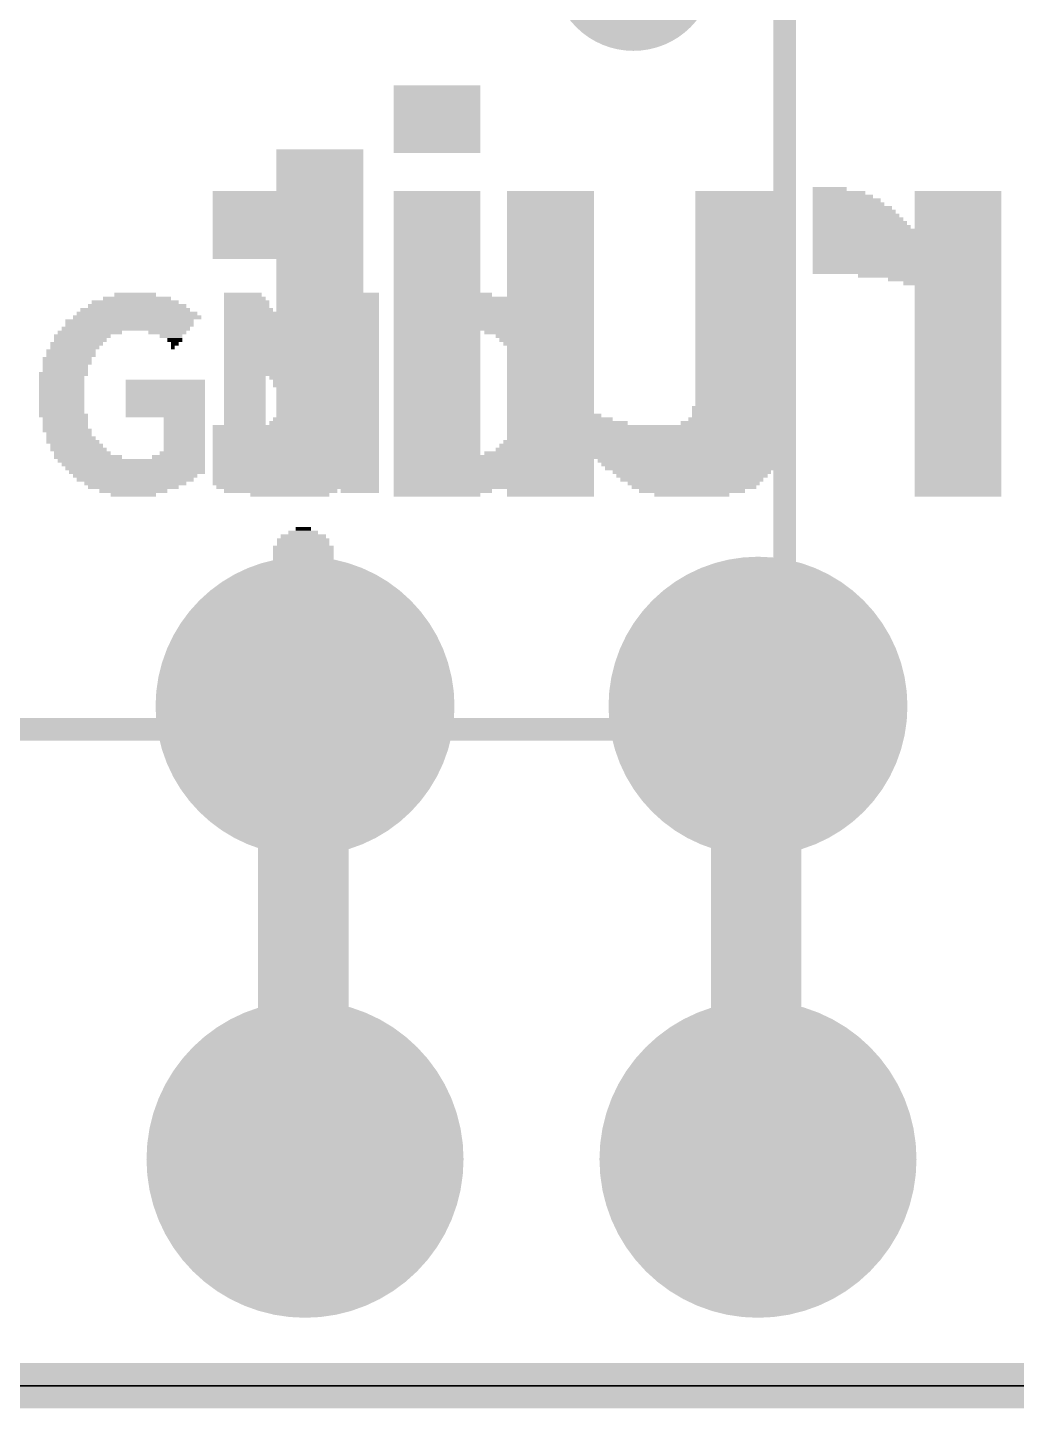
# Model space of a CAD drawing. Extents: x -0.1 to 50.9, y -0.1 to 23.
# Drawn here: x 12.41 to 17.96, y -0.13 to 7.61 of the extents above; entities that cross this region are included whole.
import ezdxf

# ---------------------------------------------------------------- set-up
doc = ezdxf.new("R2010")
doc.units = 0
for name, color, linetype in [('1', 12, 'CONTINUOUS'), ('16', 5, 'CONTINUOUS'), ('17', 110, 'CONTINUOUS'), ('18', 110, 'CONTINUOUS'), ('20', 53, 'CONTINUOUS'), ('200', 40, 'CONTINUOUS'), ('201', 6, 'CONTINUOUS'), ('21', 40, 'CONTINUOUS')]:
    doc.layers.add(name, color=color, linetype=linetype)

# ---------------------------------------------------------------- blocks, each defined once
blk = doc.blocks.new('ROUNDP')
at = {"const_width": 0.5}
blk.add_lwpolyline([(0, -0.25, 1), (0, 0.25, 1), (0, -0.25)], format="xyb", dxfattribs=at)
blk = doc.blocks.new('RECT')
blk.add_solid([(-0.5, -0.5), (0.5, -0.5), (-0.5, 0.5), (0.5, 0.5)])
blk = doc.blocks.new('ROUNDV')
at = {"const_width": 0.5}
blk.add_lwpolyline([(0, -0.25, 1), (0, 0.25, 1), (0, -0.25)], format="xyb", dxfattribs=at)

msp = doc.modelspace()

# ---------------------------------------------------------------- linework, layer by layer
at = {"layer": '1', "const_width": 0.254}
msp.add_lwpolyline([(0, 0), (50.8, 0)], dxfattribs=at)
at = {"layer": '16', "const_width": 0.254}
for points in [[(16.51, 3.81), (16.51, 1.27)], [(0, 0), (50.8, 0)]]:
    msp.add_lwpolyline(points, dxfattribs=at)
at = {"layer": '16', "const_width": 0.127}
for points in [[(16.5735, 3.81, 1), (16.4465, 3.81)], [(16.4465, 1.27, 1), (16.5735, 1.27)]]:
    msp.add_lwpolyline(points, format="xyb", dxfattribs=at)
at = {"layer": '20'}
for p, q in [((48.26, 0), (2.54, 0)), ((2.54, 0), (48.26, 0))]:
    msp.add_line(p, q, dxfattribs=at)
at = {"layer": '21', "const_width": 0.127}
for points in [[(16.66, 19.18), (16.66, 3.68)], [(16.66, 3.68), (0.16, 3.68)]]:
    msp.add_lwpolyline(points, dxfattribs=at)
at = {"layer": '21', "const_width": 0.0635}
for points in [[(16.66, 3.6482, 1), (16.66, 3.7118)], [(16.6283, 3.68, 1), (16.6917, 3.68)]]:
    msp.add_lwpolyline(points, format="xyb", dxfattribs=at)

# ---------------------------------------------------------------- block references
at = {"layer": '17', "xscale": 1.6764, "yscale": 1.6764, "rotation": 270}
for p in [(13.97, 3.81), (13.97, 3.81), (16.51, 3.81), (16.51, 3.81)]:
    msp.add_blockref('ROUNDP', p, dxfattribs=at)
at = {"layer": '17', "xscale": 1.778, "yscale": 1.778}
for p in [(13.97, 1.27), (13.97, 1.27), (16.51, 1.27), (16.51, 1.27)]:
    msp.add_blockref('ROUNDP', p, dxfattribs=at)
at = {"layer": '18', "xscale": 0.9064, "yscale": 0.9064}
msp.add_blockref('ROUNDV', (15.8115, 7.9375), dxfattribs=at)
msp.add_blockref('ROUNDV', (15.8115, 7.9375), dxfattribs=at)
at = {"layer": '200'}
for p, xscale, yscale in [((13.0175, 6.1172), 0.2337, 0.0211), ((13.6208, 6.1172), 0.2108, 0.0211), ((14.2672, 6.1172), 0.2337, 0.0211), ((14.7752, 6.1172), 0.4877, 0.0211), ((13.0175, 6.0325), 0.6147, 0.0213), ((13.0289, 6.0537), 0.5512, 0.0211), ((13.0175, 6.0748), 0.4877, 0.0211), ((13.0277, 6.096), 0.381, 0.0213), ((13.6322, 6.096), 0.2337, 0.0213), ((13.6423, 6.0748), 0.254, 0.0211), ((13.6423, 6.0537), 0.254, 0.0211), ((13.6525, 6.0325), 0.2743, 0.0213), ((14.2672, 6.096), 0.2337, 0.0213), ((14.2672, 6.0748), 0.2337, 0.0211), ((14.2672, 6.0537), 0.2337, 0.0211), ((14.2672, 6.0325), 0.2337, 0.0213), ((14.8171, 6.096), 0.5715, 0.0213), ((14.8387, 6.0748), 0.6147, 0.0211), ((14.859, 6.0537), 0.6553, 0.0211), ((14.8806, 6.0325), 0.6985, 0.0213), ((12.9858, 5.969), 0.7188, 0.0213), ((13.0289, 5.9902), 0.7188, 0.0211), ((13.0277, 6.0113), 0.6756, 0.0211), ((13.6639, 6.0113), 0.2972, 0.0211), ((13.6639, 5.9902), 0.2972, 0.0211), ((13.6741, 5.969), 0.3175, 0.0213), ((14.2672, 6.0113), 0.2337, 0.0211), ((14.2672, 5.9902), 0.2337, 0.0211), ((14.2672, 5.969), 0.2337, 0.0213), ((14.9022, 5.9902), 0.7417, 0.0211), ((14.9123, 5.969), 0.762, 0.0213), ((14.8908, 6.0113), 0.7188, 0.0211), ((12.7216, 5.8843), 0.3175, 0.0211), ((12.7635, 5.9055), 0.3607, 0.0213), ((12.9654, 5.9267), 0.7188, 0.0211), ((12.9858, 5.9478), 0.7188, 0.0211), ((13.1978, 5.9055), 0.2134, 0.0213), ((13.2182, 5.8843), 0.127, 0.0211), ((13.6741, 5.9478), 0.3175, 0.0211), ((13.6957, 5.9055), 0.3607, 0.0213), ((13.6957, 5.8843), 0.3607, 0.0211), ((13.6843, 5.9267), 0.3378, 0.0211), ((14.2672, 5.9478), 0.2337, 0.0211), ((14.2672, 5.9267), 0.2337, 0.0211), ((14.2672, 5.9055), 0.2337, 0.0213), ((14.2672, 5.8843), 0.2337, 0.0211), ((14.9225, 5.9478), 0.7823, 0.0211), ((14.9339, 5.9267), 0.8052, 0.0211), ((14.6482, 5.9055), 0.2337, 0.0213), ((14.6482, 5.8843), 0.2337, 0.0211), ((15.1663, 5.9055), 0.381, 0.0213), ((15.1981, 5.8843), 0.3175, 0.0211), ((12.6581, 5.7997), 0.2769, 0.0211), ((12.6898, 5.842), 0.2946, 0.0213), ((12.6797, 5.8208), 0.2743, 0.0211), ((12.7102, 5.8632), 0.2946, 0.0211), ((13.2398, 5.8632), 0.0838, 0.0211), ((13.2398, 5.842), 0.0432, 0.0213), ((13.2283, 5.8208), 0.0203, 0.0211), ((13.7058, 5.8632), 0.381, 0.0211), ((13.716, 5.842), 0.4013, 0.0213), ((13.716, 5.8208), 0.4013, 0.0211), ((13.7274, 5.7997), 0.4242, 0.0211), ((14.2672, 5.8632), 0.2337, 0.0211), ((14.2672, 5.842), 0.2337, 0.0213), ((14.2672, 5.8208), 0.2337, 0.0211), ((14.2672, 5.7997), 0.2337, 0.0211), ((14.6482, 5.8632), 0.2337, 0.0211), ((14.6482, 5.842), 0.2337, 0.0213), ((14.6482, 5.8208), 0.2337, 0.0211), ((14.6482, 5.7997), 0.2337, 0.0211), ((15.2184, 5.8632), 0.3175, 0.0211), ((15.2298, 5.842), 0.2946, 0.0213), ((15.2514, 5.8208), 0.2972, 0.0211), ((15.2616, 5.7997), 0.2769, 0.0211), ((12.6365, 5.7573), 0.2743, 0.0211), ((12.6365, 5.7362), 0.2743, 0.0211), ((12.6581, 5.7785), 0.2769, 0.0213), ((13.7376, 5.7785), 0.4445, 0.0213), ((13.7376, 5.7573), 0.4445, 0.0211), ((13.7477, 5.7362), 0.4648, 0.0211), ((14.2672, 5.7785), 0.2337, 0.0213), ((14.2672, 5.7573), 0.2337, 0.0211), ((14.2672, 5.7362), 0.2337, 0.0211), ((14.6482, 5.7785), 0.2337, 0.0213), ((14.6482, 5.7573), 0.2337, 0.0211), ((14.6482, 5.7362), 0.2337, 0.0211), ((15.2832, 5.7785), 0.2743, 0.0213), ((15.2832, 5.7573), 0.2743, 0.0211), ((15.2933, 5.7362), 0.254, 0.0211), ((12.6162, 5.6727), 0.2743, 0.0211), ((12.606, 5.6515), 0.254, 0.0213), ((12.6263, 5.715), 0.254, 0.0213), ((12.6263, 5.6938), 0.254, 0.0211), ((13.7592, 5.715), 0.4877, 0.0213), ((13.7592, 5.6938), 0.4877, 0.0211), ((13.7693, 5.6727), 0.508, 0.0211), ((13.6322, 5.6515), 0.2337, 0.0213), ((13.9065, 5.6515), 0.2743, 0.0213), ((14.2672, 5.715), 0.2337, 0.0213), ((14.2672, 5.6938), 0.2337, 0.0211), ((14.2672, 5.6727), 0.2337, 0.0211), ((14.2672, 5.6515), 0.2337, 0.0213), ((14.6482, 5.715), 0.2337, 0.0213), ((14.6482, 5.6938), 0.2337, 0.0211), ((14.6482, 5.6727), 0.2337, 0.0211), ((14.6482, 5.6515), 0.2337, 0.0213), ((15.2933, 5.715), 0.254, 0.0213), ((15.3035, 5.6938), 0.2743, 0.0211), ((15.3137, 5.6727), 0.254, 0.0211), ((15.3137, 5.6515), 0.254, 0.0213), ((12.606, 5.6303), 0.254, 0.0211), ((12.606, 5.6092), 0.254, 0.0211), ((12.606, 5.588), 0.254, 0.0213), ((12.606, 5.5668), 0.254, 0.0211), ((13.1864, 5.6303), 0.4445, 0.0211), ((13.1864, 5.6092), 0.4445, 0.0211), ((13.1864, 5.588), 0.4445, 0.0213), ((13.1864, 5.5668), 0.4445, 0.0211), ((13.6322, 5.6303), 0.2337, 0.0211), ((13.6322, 5.6092), 0.2337, 0.0211), ((13.6322, 5.588), 0.2337, 0.0213), ((13.6322, 5.5668), 0.2337, 0.0211), ((13.9281, 5.6092), 0.2769, 0.0211), ((13.9167, 5.6303), 0.254, 0.0211), ((13.9497, 5.588), 0.2743, 0.0213), ((13.9598, 5.5668), 0.254, 0.0211), ((14.2672, 5.6303), 0.2337, 0.0211), ((14.2672, 5.6092), 0.2337, 0.0211), ((14.2672, 5.588), 0.2337, 0.0213), ((14.2672, 5.5668), 0.2337, 0.0211), ((14.6482, 5.6303), 0.2337, 0.0211), ((14.6482, 5.6092), 0.2337, 0.0211), ((14.6482, 5.588), 0.2337, 0.0213), ((14.6482, 5.5668), 0.2337, 0.0211), ((15.3137, 5.6303), 0.254, 0.0211), ((15.3137, 5.6092), 0.254, 0.0211), ((15.3137, 5.588), 0.254, 0.0213), ((15.3137, 5.5668), 0.254, 0.0211), ((12.606, 5.5457), 0.254, 0.0211), ((12.606, 5.5245), 0.254, 0.0213), ((12.606, 5.5033), 0.254, 0.0211), ((13.1864, 5.5457), 0.4445, 0.0211), ((13.1864, 5.5245), 0.4445, 0.0213), ((13.1864, 5.5033), 0.4445, 0.0211), ((13.6322, 5.5457), 0.2337, 0.0211), ((13.6322, 5.5245), 0.2337, 0.0213), ((13.6322, 5.5033), 0.2337, 0.0211), ((13.97, 5.5457), 0.2743, 0.0211), ((13.9802, 5.5245), 0.254, 0.0213), ((14.003, 5.5033), 0.254, 0.0211), ((14.2672, 5.5457), 0.2337, 0.0211), ((14.2672, 5.5245), 0.2337, 0.0213), ((14.2672, 5.5033), 0.2337, 0.0211), ((14.6482, 5.5457), 0.2337, 0.0211), ((14.6482, 5.5245), 0.2337, 0.0213), ((14.6482, 5.5033), 0.2337, 0.0211), ((15.3137, 5.5457), 0.254, 0.0211), ((15.3137, 5.5245), 0.254, 0.0213), ((15.3137, 5.5033), 0.254, 0.0211), ((12.606, 5.4822), 0.254, 0.0211), ((12.606, 5.461), 0.254, 0.0213), ((12.6162, 5.4398), 0.2743, 0.0211), ((12.6263, 5.4187), 0.254, 0.0211), ((13.1864, 5.4822), 0.4445, 0.0211), ((13.1864, 5.461), 0.4445, 0.0213), ((13.1864, 5.4398), 0.4445, 0.0211), ((13.2931, 5.4187), 0.2311, 0.0211), ((13.6322, 5.4822), 0.2337, 0.0211), ((13.6322, 5.461), 0.2337, 0.0213), ((13.6322, 5.4398), 0.2337, 0.0211), ((13.6322, 5.4187), 0.2337, 0.0211), ((14.13, 5.4822), 0.508, 0.0211), ((14.1402, 5.461), 0.4877, 0.0213), ((14.1402, 5.4398), 0.4877, 0.0211), ((14.1503, 5.4187), 0.4674, 0.0211), ((14.6482, 5.4822), 0.2337, 0.0211), ((14.6482, 5.461), 0.2337, 0.0213), ((14.6482, 5.4398), 0.2337, 0.0211), ((14.6482, 5.4187), 0.2337, 0.0211), ((15.3035, 5.4398), 0.2743, 0.0211), ((15.2933, 5.4187), 0.254, 0.0211), ((15.3137, 5.4822), 0.254, 0.0211), ((15.3137, 5.461), 0.254, 0.0213), ((12.6263, 5.3975), 0.254, 0.0213), ((12.6263, 5.3763), 0.254, 0.0211), ((12.6365, 5.3552), 0.2743, 0.0211), ((12.6467, 5.334), 0.254, 0.0213), ((13.2931, 5.3975), 0.2311, 0.0213), ((13.2931, 5.3763), 0.2311, 0.0211), ((13.2931, 5.3552), 0.2311, 0.0211), ((13.2931, 5.334), 0.2311, 0.0213), ((13.6322, 5.3975), 0.2337, 0.0213), ((13.6322, 5.3763), 0.2337, 0.0211), ((13.6322, 5.3552), 0.2337, 0.0211), ((13.6322, 5.334), 0.2337, 0.0213), ((14.1618, 5.3975), 0.4445, 0.0213), ((14.1618, 5.3763), 0.4445, 0.0211), ((14.1719, 5.3552), 0.4242, 0.0211), ((14.1821, 5.334), 0.4039, 0.0213), ((14.6482, 5.3975), 0.2337, 0.0213), ((14.6482, 5.3763), 0.2337, 0.0211), ((14.6482, 5.3552), 0.2337, 0.0211), ((14.6482, 5.334), 0.2337, 0.0213), ((15.2616, 5.334), 0.2769, 0.0213), ((15.2832, 5.3763), 0.2743, 0.0211), ((15.2832, 5.3552), 0.2743, 0.0211), ((15.2933, 5.3975), 0.254, 0.0213), ((12.6581, 5.3128), 0.2769, 0.0211), ((12.6683, 5.2917), 0.2972, 0.0211), ((12.6898, 5.2705), 0.2946, 0.0213), ((13.2931, 5.3128), 0.2311, 0.0211), ((13.2931, 5.2917), 0.2311, 0.0211), ((13.2931, 5.2705), 0.2311, 0.0213), ((13.6322, 5.3128), 0.2337, 0.0211), ((13.6322, 5.2917), 0.2337, 0.0211), ((13.6322, 5.2705), 0.2337, 0.0213), ((14.1821, 5.3128), 0.4039, 0.0211), ((14.1935, 5.2917), 0.381, 0.0211), ((14.2037, 5.2705), 0.3607, 0.0213), ((14.6482, 5.3128), 0.2337, 0.0211), ((14.6482, 5.2917), 0.2337, 0.0211), ((14.6482, 5.2705), 0.2337, 0.0213), ((15.2184, 5.2705), 0.3175, 0.0213), ((15.2298, 5.2917), 0.2946, 0.0211), ((15.2514, 5.3128), 0.2972, 0.0211), ((12.7, 5.2493), 0.315, 0.0211), ((12.7533, 5.207), 0.381, 0.0213), ((12.7216, 5.2282), 0.3175, 0.0211), ((12.9959, 5.1858), 0.8255, 0.0211), ((13.2601, 5.207), 0.2972, 0.0213), ((13.2817, 5.2282), 0.254, 0.0211), ((13.2931, 5.2493), 0.2311, 0.0211), ((13.6322, 5.2493), 0.2337, 0.0211), ((13.6322, 5.2282), 0.2337, 0.0211), ((13.6322, 5.207), 0.2337, 0.0213), ((13.6322, 5.1858), 0.2337, 0.0211), ((14.2037, 5.2493), 0.3607, 0.0211), ((14.2138, 5.2282), 0.3404, 0.0211), ((14.2253, 5.207), 0.3175, 0.0213), ((14.2253, 5.1858), 0.3175, 0.0211), ((14.6482, 5.2493), 0.2337, 0.0211), ((14.6482, 5.2282), 0.2337, 0.0211), ((14.9339, 5.207), 0.8052, 0.0213), ((14.9225, 5.1858), 0.7823, 0.0211), ((15.1663, 5.2282), 0.381, 0.0211), ((15.1981, 5.2493), 0.3175, 0.0211), ((13.0073, 5.1647), 0.8026, 0.0211), ((13.0175, 5.1435), 0.7823, 0.0213), ((13.0277, 5.1223), 0.762, 0.0211), ((13.0175, 5.1012), 0.696, 0.0211), ((13.6322, 5.1647), 0.2337, 0.0211), ((13.6322, 5.1435), 0.2337, 0.0213), ((13.6322, 5.1223), 0.2337, 0.0211), ((13.6322, 5.1012), 0.2337, 0.0211), ((14.2354, 5.1647), 0.2972, 0.0211), ((14.2456, 5.1435), 0.2769, 0.0213), ((14.2456, 5.1223), 0.2769, 0.0211), ((14.257, 5.1012), 0.254, 0.0211), ((14.9123, 5.1647), 0.762, 0.0211), ((14.9022, 5.1435), 0.7417, 0.0213), ((14.8806, 5.1012), 0.6985, 0.0211), ((14.8908, 5.1223), 0.7188, 0.0211), ((13.0175, 5.08), 0.6553, 0.0213), ((13.0188, 5.0588), 0.5715, 0.0211), ((13.0073, 5.0377), 0.508, 0.0211), ((13.6322, 5.08), 0.2337, 0.0213), ((13.6322, 5.0588), 0.2337, 0.0211), ((13.6322, 5.0377), 0.2337, 0.0211), ((14.257, 5.08), 0.254, 0.0213), ((14.2672, 5.0588), 0.2337, 0.0211), ((14.2773, 5.0377), 0.2134, 0.0211), ((14.859, 5.08), 0.6553, 0.0213), ((14.8387, 5.0588), 0.6147, 0.0211), ((14.8171, 5.0377), 0.5715, 0.0211), ((13.0073, 5.0165), 0.381, 0.0213), ((13.0073, 4.9953), 0.254, 0.0211), ((13.6322, 5.0165), 0.2337, 0.0213), ((14.2773, 5.0165), 0.2134, 0.0213), ((14.7752, 5.0165), 0.4877, 0.0213), ((13.9598, 4.8048), 0.0864, 0.0211), ((13.9598, 4.7413), 0.2946, 0.0211), ((13.9598, 4.7202), 0.2946, 0.0211), ((13.9598, 4.7625), 0.254, 0.0213), ((13.9598, 4.7837), 0.1676, 0.0211), ((13.9598, 4.699), 0.3404, 0.0213), ((13.9598, 4.6778), 0.3404, 0.0211), ((13.9598, 4.6567), 0.3404, 0.0211), ((13.9598, 4.6355), 0.3404, 0.0213), ((13.9598, 4.6143), 0.3404, 0.0211), ((13.9598, 4.5932), 0.3404, 0.0211), ((13.9598, 4.572), 0.3404, 0.0213), ((13.9598, 4.5508), 0.3404, 0.0211), ((13.9598, 4.5297), 0.3404, 0.0211), ((13.9598, 4.5085), 0.3404, 0.0213), ((13.9598, 4.4873), 0.3404, 0.0211), ((13.9598, 4.4662), 0.3404, 0.0211), ((13.9598, 4.445), 0.3404, 0.0213), ((13.9598, 4.4238), 0.3404, 0.0211), ((13.9598, 4.4027), 0.3404, 0.0211), ((13.9598, 4.3815), 0.3404, 0.0213), ((13.9598, 4.3603), 0.3404, 0.0211), ((13.9598, 4.3392), 0.3404, 0.0211), ((13.9598, 4.318), 0.3404, 0.0213), ((13.9598, 4.2968), 0.3404, 0.0211), ((13.9598, 4.2757), 0.3404, 0.0211), ((13.9598, 4.2545), 0.3404, 0.0213), ((13.9598, 4.2333), 0.3404, 0.0211), ((13.9598, 4.2122), 0.3404, 0.0211), ((13.9598, 4.191), 0.3404, 0.0213), ((13.9598, 4.1698), 0.3404, 0.0211), ((13.9598, 4.1487), 0.3404, 0.0211), ((13.9598, 4.1275), 0.3404, 0.0213), ((13.9598, 4.1063), 0.3404, 0.0211), ((13.9598, 4.0852), 0.3404, 0.0211), ((13.9598, 4.064), 0.3404, 0.0213), ((13.9598, 4.0428), 0.3404, 0.0211), ((13.9598, 4.0217), 0.3404, 0.0211), ((16.4998, 4.0217), 0.254, 0.0211), ((16.4986, 4.0428), 0.1702, 0.0211), ((13.9598, 3.9582), 0.4216, 0.0211), ((13.9598, 3.9793), 0.381, 0.0211), ((13.9598, 4.0005), 0.3404, 0.0213), ((16.4986, 3.9582), 0.4242, 0.0211), ((16.4998, 3.9793), 0.381, 0.0211), ((16.4998, 4.0005), 0.3404, 0.0213), ((13.9598, 3.8735), 0.508, 0.0213), ((13.9598, 3.9158), 0.4674, 0.0211), ((13.9598, 3.8947), 0.4674, 0.0211), ((13.9598, 3.937), 0.4216, 0.0213), ((16.4998, 3.8735), 0.508, 0.0213), ((16.4998, 3.9158), 0.4674, 0.0211), ((16.4998, 3.8947), 0.4674, 0.0211), ((16.4986, 3.937), 0.4242, 0.0213), ((13.9598, 3.8523), 0.508, 0.0211), ((13.9598, 3.8312), 0.508, 0.0211), ((13.9598, 3.81), 0.508, 0.0213), ((13.9598, 3.7888), 0.508, 0.0211), ((16.4998, 3.8523), 0.508, 0.0211), ((16.4998, 3.8312), 0.508, 0.0211), ((16.4998, 3.81), 0.508, 0.0213), ((16.4998, 3.7888), 0.508, 0.0211), ((13.9598, 3.7677), 0.508, 0.0211), ((13.9598, 3.7465), 0.508, 0.0213), ((13.9598, 3.7253), 0.508, 0.0211), ((16.4998, 3.7677), 0.508, 0.0211), ((16.4998, 3.7465), 0.508, 0.0213), ((16.4998, 3.7253), 0.508, 0.0211), ((13.9598, 3.7042), 0.508, 0.0211), ((13.9598, 3.683), 0.508, 0.0213), ((13.9598, 3.6618), 0.508, 0.0211), ((13.9598, 3.6407), 0.508, 0.0211), ((16.4998, 3.7042), 0.508, 0.0211), ((16.4998, 3.683), 0.508, 0.0213), ((16.4998, 3.6618), 0.508, 0.0211), ((16.4998, 3.6407), 0.508, 0.0211), ((13.9598, 3.6195), 0.508, 0.0213), ((13.9598, 3.5983), 0.508, 0.0211), ((13.9598, 3.5772), 0.508, 0.0211), ((13.9598, 3.556), 0.508, 0.0213), ((16.4998, 3.6195), 0.508, 0.0213), ((16.4998, 3.5983), 0.508, 0.0211), ((16.4998, 3.5772), 0.508, 0.0211), ((16.4998, 3.556), 0.508, 0.0213), ((13.9598, 3.5348), 0.508, 0.0211), ((13.9598, 3.5137), 0.508, 0.0211), ((13.9598, 3.4925), 0.508, 0.0213), ((16.4998, 3.5348), 0.508, 0.0211), ((16.4998, 3.5137), 0.508, 0.0211), ((16.4998, 3.4925), 0.508, 0.0213), ((13.9598, 3.4713), 0.508, 0.0211), ((13.9598, 3.4502), 0.508, 0.0211), ((13.9598, 3.429), 0.508, 0.0213), ((13.9598, 3.4078), 0.508, 0.0211), ((16.4998, 3.4713), 0.508, 0.0211), ((16.4998, 3.4502), 0.508, 0.0211), ((16.4998, 3.429), 0.508, 0.0213), ((16.4998, 3.4078), 0.508, 0.0211), ((13.9598, 3.3867), 0.508, 0.0211), ((13.9598, 3.3655), 0.508, 0.0213), ((13.9598, 3.3443), 0.508, 0.0211), ((13.9598, 3.3232), 0.508, 0.0211), ((16.4998, 3.3867), 0.508, 0.0211), ((16.4998, 3.3655), 0.508, 0.0213), ((16.4998, 3.3443), 0.508, 0.0211), ((16.4998, 3.3232), 0.508, 0.0211), ((13.9598, 3.302), 0.508, 0.0213), ((13.9598, 3.2808), 0.508, 0.0211), ((13.9598, 3.2597), 0.508, 0.0211), ((16.4998, 3.302), 0.508, 0.0213), ((16.4998, 3.2808), 0.508, 0.0211), ((16.4998, 3.2597), 0.508, 0.0211), ((13.9598, 3.2385), 0.508, 0.0213), ((13.9598, 3.2173), 0.508, 0.0211), ((13.9598, 3.1962), 0.508, 0.0211), ((13.9598, 3.175), 0.508, 0.0213), ((16.4998, 3.2385), 0.508, 0.0213), ((16.4998, 3.2173), 0.508, 0.0211), ((16.4998, 3.1962), 0.508, 0.0211), ((16.4998, 3.175), 0.508, 0.0213), ((13.9598, 3.1538), 0.508, 0.0211), ((13.9598, 3.1327), 0.508, 0.0211), ((13.9598, 3.1115), 0.508, 0.0213), ((13.9598, 3.0903), 0.508, 0.0211), ((16.4998, 3.1538), 0.508, 0.0211), ((16.4998, 3.1327), 0.508, 0.0211), ((16.4998, 3.1115), 0.508, 0.0213), ((16.4998, 3.0903), 0.508, 0.0211), ((13.9598, 3.0692), 0.508, 0.0211), ((13.9598, 3.048), 0.508, 0.0213), ((13.9598, 3.0268), 0.508, 0.0211), ((16.4998, 3.0692), 0.508, 0.0211), ((16.4998, 3.048), 0.508, 0.0213), ((16.4998, 3.0268), 0.508, 0.0211), ((13.9598, 3.0057), 0.508, 0.0211), ((13.9598, 2.9845), 0.508, 0.0213), ((13.9598, 2.9633), 0.508, 0.0211), ((13.9598, 2.9422), 0.508, 0.0211), ((16.4998, 3.0057), 0.508, 0.0211), ((16.4998, 2.9845), 0.508, 0.0213), ((16.4998, 2.9633), 0.508, 0.0211), ((16.4998, 2.9422), 0.508, 0.0211), ((13.9598, 2.921), 0.508, 0.0213), ((13.9598, 2.8998), 0.508, 0.0211), ((13.9598, 2.8787), 0.508, 0.0211), ((13.9598, 2.8575), 0.508, 0.0213), ((16.4998, 2.921), 0.508, 0.0213), ((16.4998, 2.8998), 0.508, 0.0211), ((16.4998, 2.8787), 0.508, 0.0211), ((16.4998, 2.8575), 0.508, 0.0213), ((13.9598, 2.8363), 0.508, 0.0211), ((13.9598, 2.8152), 0.508, 0.0211), ((13.9598, 2.794), 0.508, 0.0213), ((16.4998, 2.8363), 0.508, 0.0211), ((16.4998, 2.8152), 0.508, 0.0211), ((16.4998, 2.794), 0.508, 0.0213), ((13.9598, 2.7728), 0.508, 0.0211), ((13.9598, 2.7517), 0.508, 0.0211), ((13.9598, 2.7305), 0.508, 0.0213), ((13.9598, 2.7093), 0.508, 0.0211), ((16.4998, 2.7728), 0.508, 0.0211), ((16.4998, 2.7517), 0.508, 0.0211), ((16.4998, 2.7305), 0.508, 0.0213), ((16.4998, 2.7093), 0.508, 0.0211), ((13.9598, 2.6882), 0.508, 0.0211), ((13.9598, 2.667), 0.508, 0.0213), ((13.9598, 2.6458), 0.508, 0.0211), ((13.9598, 2.6247), 0.508, 0.0211), ((16.4998, 2.6882), 0.508, 0.0211), ((16.4998, 2.667), 0.508, 0.0213), ((16.4998, 2.6458), 0.508, 0.0211), ((16.4998, 2.6247), 0.508, 0.0211), ((13.9598, 2.6035), 0.508, 0.0213), ((13.9598, 2.5823), 0.508, 0.0211), ((13.9598, 2.5612), 0.508, 0.0211), ((16.4998, 2.6035), 0.508, 0.0213), ((16.4998, 2.5823), 0.508, 0.0211), ((16.4998, 2.5612), 0.508, 0.0211), ((13.9598, 2.54), 0.508, 0.0213), ((13.9598, 2.5188), 0.508, 0.0211), ((13.9598, 2.4977), 0.508, 0.0211), ((13.9598, 2.4765), 0.508, 0.0213), ((16.4998, 2.54), 0.508, 0.0213), ((16.4998, 2.5188), 0.508, 0.0211), ((16.4998, 2.4977), 0.508, 0.0211), ((16.4998, 2.4765), 0.508, 0.0213), ((13.9598, 2.4553), 0.508, 0.0211), ((13.9598, 2.4342), 0.508, 0.0211), ((13.9598, 2.413), 0.508, 0.0213), ((13.9598, 2.3918), 0.508, 0.0211), ((16.4998, 2.4553), 0.508, 0.0211), ((16.4998, 2.4342), 0.508, 0.0211), ((16.4998, 2.413), 0.508, 0.0213), ((16.4998, 2.3918), 0.508, 0.0211), ((13.9598, 2.3707), 0.508, 0.0211), ((13.9598, 2.3495), 0.508, 0.0213), ((13.9598, 2.3283), 0.508, 0.0211), ((16.4998, 2.3707), 0.508, 0.0211), ((16.4998, 2.3495), 0.508, 0.0213), ((16.4998, 2.3283), 0.508, 0.0211), ((13.9598, 2.3072), 0.508, 0.0211), ((13.9598, 2.286), 0.508, 0.0213), ((13.9598, 2.2648), 0.508, 0.0211), ((13.9598, 2.2437), 0.508, 0.0211), ((16.4998, 2.3072), 0.508, 0.0211), ((16.4998, 2.286), 0.508, 0.0213), ((16.4998, 2.2648), 0.508, 0.0211), ((16.4998, 2.2437), 0.508, 0.0211), ((13.9598, 2.2225), 0.508, 0.0213), ((13.9598, 2.2013), 0.508, 0.0211), ((13.9598, 2.1802), 0.508, 0.0211), ((13.9598, 2.159), 0.508, 0.0213), ((16.4998, 2.2225), 0.508, 0.0213), ((16.4998, 2.2013), 0.508, 0.0211), ((16.4998, 2.1802), 0.508, 0.0211), ((16.4998, 2.159), 0.508, 0.0213), ((13.9598, 2.1378), 0.508, 0.0211), ((13.9598, 2.1167), 0.508, 0.0211), ((13.9598, 2.0955), 0.508, 0.0213), ((16.4998, 2.1378), 0.508, 0.0211), ((16.4998, 2.1167), 0.508, 0.0211), ((16.4998, 2.0955), 0.508, 0.0213), ((13.9598, 2.0743), 0.508, 0.0211), ((13.9598, 2.0532), 0.508, 0.0211), ((13.9598, 2.032), 0.508, 0.0213), ((13.9598, 2.0108), 0.508, 0.0211), ((16.4998, 2.0743), 0.508, 0.0211), ((16.4998, 2.0532), 0.508, 0.0211), ((16.4998, 2.032), 0.508, 0.0213), ((16.4998, 2.0108), 0.508, 0.0211), ((13.9598, 1.9897), 0.508, 0.0211), ((13.9598, 1.9685), 0.508, 0.0213), ((13.9598, 1.9473), 0.508, 0.0211), ((13.9598, 1.9262), 0.508, 0.0211), ((16.4998, 1.9897), 0.508, 0.0211), ((16.4998, 1.9685), 0.508, 0.0213), ((16.4998, 1.9473), 0.508, 0.0211), ((16.4998, 1.9262), 0.508, 0.0211), ((13.9598, 1.905), 0.508, 0.0213), ((13.9598, 1.8838), 0.508, 0.0211), ((13.9598, 1.8627), 0.508, 0.0211), ((16.4998, 1.905), 0.508, 0.0213), ((16.4998, 1.8838), 0.508, 0.0211), ((16.4998, 1.8627), 0.508, 0.0211), ((13.9598, 1.8415), 0.508, 0.0213), ((13.9598, 1.8203), 0.508, 0.0211), ((13.9598, 1.7992), 0.508, 0.0211), ((13.9598, 1.778), 0.508, 0.0213), ((16.4998, 1.8415), 0.508, 0.0213), ((16.4998, 1.8203), 0.508, 0.0211), ((16.4998, 1.7992), 0.508, 0.0211), ((16.4998, 1.778), 0.508, 0.0213), ((13.9598, 1.7568), 0.508, 0.0211), ((13.9598, 1.7357), 0.508, 0.0211), ((13.9598, 1.7145), 0.508, 0.0213), ((13.9598, 1.6933), 0.508, 0.0211), ((16.4998, 1.7568), 0.508, 0.0211), ((16.4998, 1.7357), 0.508, 0.0211), ((16.4998, 1.7145), 0.508, 0.0213), ((16.4998, 1.6933), 0.508, 0.0211), ((13.9598, 1.6722), 0.508, 0.0211), ((13.9598, 1.651), 0.508, 0.0213), ((13.9598, 1.6298), 0.508, 0.0211), ((16.4998, 1.6722), 0.508, 0.0211), ((16.4998, 1.651), 0.508, 0.0213), ((16.4998, 1.6298), 0.508, 0.0211), ((13.9598, 1.6087), 0.508, 0.0211), ((13.9598, 1.5875), 0.508, 0.0213), ((13.9598, 1.5663), 0.508, 0.0211), ((13.9598, 1.5452), 0.508, 0.0211), ((16.4998, 1.6087), 0.508, 0.0211), ((16.4998, 1.5875), 0.508, 0.0213), ((16.4998, 1.5663), 0.508, 0.0211), ((16.4998, 1.5452), 0.508, 0.0211), ((13.9598, 1.524), 0.508, 0.0213), ((13.9598, 1.5028), 0.508, 0.0211), ((13.9598, 1.4817), 0.508, 0.0211), ((13.9598, 1.4605), 0.508, 0.0213), ((16.4998, 1.524), 0.508, 0.0213), ((16.4998, 1.5028), 0.508, 0.0211), ((16.4998, 1.4817), 0.508, 0.0211), ((16.4998, 1.4605), 0.508, 0.0213), ((13.9598, 1.4393), 0.508, 0.0211), ((13.9598, 1.4182), 0.508, 0.0211), ((13.9598, 1.397), 0.508, 0.0213), ((16.4998, 1.4393), 0.508, 0.0211), ((16.4998, 1.4182), 0.508, 0.0211), ((16.4998, 1.397), 0.508, 0.0213), ((13.9598, 1.3758), 0.508, 0.0211), ((13.9598, 1.3547), 0.508, 0.0211), ((13.9598, 1.3335), 0.508, 0.0213), ((13.9598, 1.3123), 0.508, 0.0211), ((16.4998, 1.3758), 0.508, 0.0211), ((16.4998, 1.3547), 0.508, 0.0211), ((16.4998, 1.3335), 0.508, 0.0213), ((16.4998, 1.3123), 0.508, 0.0211), ((13.9598, 1.2912), 0.508, 0.0211), ((13.9598, 1.27), 0.508, 0.0213), ((13.9598, 1.2488), 0.508, 0.0211), ((16.4998, 1.2912), 0.508, 0.0211), ((16.4998, 1.27), 0.508, 0.0213), ((16.4998, 1.2488), 0.508, 0.0211), ((13.9598, 1.2277), 0.508, 0.0211), ((13.9598, 1.2065), 0.508, 0.0213), ((13.9598, 1.1853), 0.508, 0.0211), ((13.9598, 1.1642), 0.4674, 0.0211), ((16.4998, 1.2277), 0.508, 0.0211), ((16.4998, 1.2065), 0.508, 0.0213), ((16.4998, 1.1853), 0.508, 0.0211), ((16.4998, 1.1642), 0.4674, 0.0211), ((13.9598, 1.143), 0.4674, 0.0213), ((13.9598, 1.1218), 0.4216, 0.0211), ((13.9598, 1.1007), 0.4216, 0.0211), ((13.9598, 1.0795), 0.381, 0.0213), ((16.4998, 1.143), 0.4674, 0.0213), ((16.4986, 1.1218), 0.4242, 0.0211), ((16.4986, 1.1007), 0.4242, 0.0211), ((16.4998, 1.0795), 0.381, 0.0213), ((13.9598, 1.0583), 0.3404, 0.0211), ((13.9598, 1.0372), 0.254, 0.0211), ((13.9598, 1.016), 0.1676, 0.0213), ((16.4998, 1.0583), 0.3404, 0.0211), ((16.4998, 1.0372), 0.254, 0.0211), ((16.4986, 1.016), 0.1702, 0.0213)]:
    msp.add_blockref('RECT', p, dxfattribs=dict(at, xscale=xscale, yscale=yscale))
at = {"layer": '201', "rotation": 180}
for p, xscale, yscale in [((14.7104, 7.2813), 0.4851, 0.0211), ((14.7104, 7.2602), 0.4851, 0.0211), ((14.7104, 7.239), 0.4851, 0.0213), ((14.7104, 7.2178), 0.4851, 0.0211), ((14.7104, 7.1967), 0.4851, 0.0211), ((14.7104, 7.1755), 0.4851, 0.0213), ((14.7104, 7.1543), 0.4851, 0.0211), ((14.7104, 7.1332), 0.4851, 0.0211), ((14.7104, 7.112), 0.4851, 0.0213), ((14.7104, 7.0908), 0.4851, 0.0211), ((14.7104, 7.0697), 0.4851, 0.0211), ((14.7104, 7.0485), 0.4851, 0.0213), ((14.7104, 7.0273), 0.4851, 0.0211), ((14.7104, 7.0062), 0.4851, 0.0211), ((14.7104, 6.985), 0.4851, 0.0213), ((14.7104, 6.9638), 0.4851, 0.0211), ((14.0538, 6.9215), 0.4877, 0.0213), ((14.0538, 6.9003), 0.4877, 0.0211), ((14.7104, 6.9427), 0.4851, 0.0211), ((14.7104, 6.9215), 0.4851, 0.0213), ((14.0538, 6.8792), 0.4877, 0.0211), ((14.0538, 6.858), 0.4877, 0.0213), ((14.0538, 6.8368), 0.4877, 0.0211), ((14.0538, 6.8157), 0.4877, 0.0211), ((14.0538, 6.7945), 0.4877, 0.0213), ((14.0538, 6.7733), 0.4877, 0.0211), ((14.0538, 6.7522), 0.4877, 0.0211), ((14.0538, 6.731), 0.4877, 0.0213), ((13.8748, 6.6887), 0.8458, 0.0211), ((13.8748, 6.6675), 0.8458, 0.0213), ((14.0538, 6.7098), 0.4877, 0.0211), ((14.7104, 6.6887), 0.4851, 0.0211), ((14.7104, 6.6675), 0.4851, 0.0213), ((15.3467, 6.6887), 0.4877, 0.0211), ((15.3467, 6.6675), 0.4877, 0.0213), ((16.4033, 6.6887), 0.4877, 0.0211), ((16.4033, 6.6675), 0.4877, 0.0213), ((16.9126, 6.7098), 0.1905, 0.0211), ((16.9647, 6.6887), 0.2946, 0.0211), ((16.9863, 6.6675), 0.3378, 0.0213), ((17.6314, 6.6887), 0.4851, 0.0211), ((17.6314, 6.6675), 0.4851, 0.0213), ((13.8748, 6.6463), 0.8458, 0.0211), ((13.8748, 6.6252), 0.8458, 0.0211), ((13.8748, 6.604), 0.8458, 0.0213), ((13.8748, 6.5828), 0.8458, 0.0211), ((14.7104, 6.6463), 0.4851, 0.0211), ((14.7104, 6.6252), 0.4851, 0.0211), ((14.7104, 6.604), 0.4851, 0.0213), ((14.7104, 6.5828), 0.4851, 0.0211), ((15.3467, 6.6463), 0.4877, 0.0211), ((15.3467, 6.6252), 0.4877, 0.0211), ((15.3467, 6.604), 0.4877, 0.0213), ((15.3467, 6.5828), 0.4877, 0.0211), ((16.4033, 6.6463), 0.4877, 0.0211), ((16.4033, 6.6252), 0.4877, 0.0211), ((16.4033, 6.604), 0.4877, 0.0213), ((16.4033, 6.5828), 0.4877, 0.0211), ((17.0078, 6.6463), 0.381, 0.0211), ((17.0497, 6.5828), 0.4648, 0.0211), ((17.018, 6.6252), 0.4013, 0.0211), ((17.0396, 6.604), 0.4445, 0.0213), ((17.6314, 6.6463), 0.4851, 0.0211), ((17.6314, 6.6252), 0.4851, 0.0211), ((17.6314, 6.604), 0.4851, 0.0213), ((17.6314, 6.5828), 0.4851, 0.0211), ((13.8748, 6.5617), 0.8458, 0.0211), ((13.8748, 6.5405), 0.8458, 0.0213), ((13.8748, 6.5193), 0.8458, 0.0211), ((13.8748, 6.4982), 0.8458, 0.0211), ((14.7104, 6.5617), 0.4851, 0.0211), ((14.7104, 6.5405), 0.4851, 0.0213), ((14.7104, 6.5193), 0.4851, 0.0211), ((14.7104, 6.4982), 0.4851, 0.0211), ((15.3467, 6.5617), 0.4877, 0.0211), ((15.3467, 6.5405), 0.4877, 0.0213), ((15.3467, 6.5193), 0.4877, 0.0211), ((15.3467, 6.4982), 0.4877, 0.0211), ((16.4033, 6.5617), 0.4877, 0.0211), ((16.4033, 6.5405), 0.4877, 0.0213), ((16.4033, 6.5193), 0.4877, 0.0211), ((16.4033, 6.4982), 0.4877, 0.0211), ((17.0599, 6.5617), 0.4851, 0.0211), ((17.0713, 6.5405), 0.508, 0.0213), ((17.0815, 6.5193), 0.5283, 0.0211), ((17.0917, 6.4982), 0.5486, 0.0211), ((17.6314, 6.5617), 0.4851, 0.0211), ((17.6314, 6.5405), 0.4851, 0.0213), ((17.6314, 6.5193), 0.4851, 0.0211), ((17.6314, 6.4982), 0.4851, 0.0211), ((13.8748, 6.477), 0.8458, 0.0213), ((13.8748, 6.4558), 0.8458, 0.0211), ((13.8748, 6.4347), 0.8458, 0.0211), ((14.7104, 6.477), 0.4851, 0.0213), ((14.7104, 6.4558), 0.4851, 0.0211), ((14.7104, 6.4347), 0.4851, 0.0211), ((15.3467, 6.477), 0.4877, 0.0213), ((15.3467, 6.4558), 0.4877, 0.0211), ((15.3467, 6.4347), 0.4877, 0.0211), ((16.4033, 6.477), 0.4877, 0.0213), ((16.4033, 6.4558), 0.4877, 0.0211), ((16.4033, 6.4347), 0.4877, 0.0211), ((17.3457, 6.477), 1.0566, 0.0213), ((17.3457, 6.4558), 1.0566, 0.0211), ((17.3457, 6.4347), 1.0566, 0.0211), ((13.8748, 6.4135), 0.8458, 0.0213), ((13.8748, 6.3923), 0.8458, 0.0211), ((13.8748, 6.3712), 0.8458, 0.0211), ((13.8748, 6.35), 0.8458, 0.0213), ((14.7104, 6.4135), 0.4851, 0.0213), ((14.7104, 6.3923), 0.4851, 0.0211), ((14.7104, 6.3712), 0.4851, 0.0211), ((14.7104, 6.35), 0.4851, 0.0213), ((15.3467, 6.4135), 0.4877, 0.0213), ((15.3467, 6.3923), 0.4877, 0.0211), ((15.3467, 6.3712), 0.4877, 0.0211), ((15.3467, 6.35), 0.4877, 0.0213), ((16.4033, 6.4135), 0.4877, 0.0213), ((16.4033, 6.3923), 0.4877, 0.0211), ((16.4033, 6.3712), 0.4877, 0.0211), ((16.4033, 6.35), 0.4877, 0.0213), ((17.3457, 6.4135), 1.0566, 0.0213), ((17.3457, 6.3923), 1.0566, 0.0211), ((17.3457, 6.3712), 1.0566, 0.0211), ((17.3457, 6.35), 1.0566, 0.0213), ((13.8748, 6.3288), 0.8458, 0.0211), ((14.0538, 6.3077), 0.4877, 0.0211), ((14.0538, 6.2865), 0.4877, 0.0213), ((14.0538, 6.2653), 0.4877, 0.0211), ((14.7104, 6.3288), 0.4851, 0.0211), ((14.7104, 6.3077), 0.4851, 0.0211), ((14.7104, 6.2865), 0.4851, 0.0213), ((14.7104, 6.2653), 0.4851, 0.0211), ((15.3467, 6.3288), 0.4877, 0.0211), ((15.3467, 6.3077), 0.4877, 0.0211), ((15.3467, 6.2865), 0.4877, 0.0213), ((15.3467, 6.2653), 0.4877, 0.0211), ((16.4033, 6.3288), 0.4877, 0.0211), ((16.4033, 6.3077), 0.4877, 0.0211), ((16.4033, 6.2865), 0.4877, 0.0213), ((16.4033, 6.2653), 0.4877, 0.0211), ((17.3457, 6.3288), 1.0566, 0.0211), ((17.3457, 6.3077), 1.0566, 0.0211), ((17.3457, 6.2865), 1.0566, 0.0213), ((17.3457, 6.2653), 1.0566, 0.0211), ((14.0538, 6.2442), 0.4877, 0.0211), ((14.0538, 6.223), 0.4877, 0.0213), ((14.0538, 6.2018), 0.4877, 0.0211), ((14.7104, 6.2442), 0.4851, 0.0211), ((14.7104, 6.223), 0.4851, 0.0213), ((14.7104, 6.2018), 0.4851, 0.0211), ((15.3467, 6.2442), 0.4877, 0.0211), ((15.3467, 6.223), 0.4877, 0.0213), ((15.3467, 6.2018), 0.4877, 0.0211), ((16.4033, 6.2442), 0.4877, 0.0211), ((16.4033, 6.223), 0.4877, 0.0213), ((16.4033, 6.2018), 0.4877, 0.0211), ((17.3457, 6.2442), 1.0566, 0.0211), ((17.4727, 6.223), 0.8026, 0.0213), ((17.5565, 6.2018), 0.635, 0.0211), ((14.0538, 6.1807), 0.4877, 0.0211), ((14.0538, 6.1595), 0.4877, 0.0213), ((14.0538, 6.1383), 0.4877, 0.0211), ((14.0538, 6.1172), 0.4877, 0.0211), ((14.7104, 6.1807), 0.4851, 0.0211), ((14.7104, 6.1595), 0.4851, 0.0213), ((14.7104, 6.1383), 0.4851, 0.0211), ((14.7104, 6.1172), 0.4851, 0.0211), ((15.3467, 6.1807), 0.4877, 0.0211), ((15.3467, 6.1595), 0.4877, 0.0213), ((15.3467, 6.1383), 0.4877, 0.0211), ((15.3467, 6.1172), 0.4877, 0.0211), ((16.4033, 6.1807), 0.4877, 0.0211), ((16.4033, 6.1595), 0.4877, 0.0213), ((16.4033, 6.1383), 0.4877, 0.0211), ((16.4033, 6.1172), 0.4877, 0.0211), ((17.5997, 6.1807), 0.5486, 0.0211), ((17.6314, 6.1595), 0.4851, 0.0213), ((17.6314, 6.1383), 0.4851, 0.0211), ((17.6314, 6.1172), 0.4851, 0.0211), ((14.0538, 6.096), 0.4877, 0.0213), ((14.0538, 6.0748), 0.4877, 0.0211), ((14.0538, 6.0537), 0.4877, 0.0211), ((14.0538, 6.0325), 0.4877, 0.0213), ((14.7104, 6.096), 0.4851, 0.0213), ((14.7104, 6.0748), 0.4851, 0.0211), ((14.7104, 6.0537), 0.4851, 0.0211), ((14.7104, 6.0325), 0.4851, 0.0213), ((15.3467, 6.096), 0.4877, 0.0213), ((15.3467, 6.0748), 0.4877, 0.0211), ((15.3467, 6.0537), 0.4877, 0.0211), ((15.3467, 6.0325), 0.4877, 0.0213), ((16.4033, 6.096), 0.4877, 0.0213), ((16.4033, 6.0748), 0.4877, 0.0211), ((16.4033, 6.0537), 0.4877, 0.0211), ((16.4033, 6.0325), 0.4877, 0.0213), ((17.6314, 6.096), 0.4851, 0.0213), ((17.6314, 6.0748), 0.4851, 0.0211), ((17.6314, 6.0537), 0.4851, 0.0211), ((17.6314, 6.0325), 0.4851, 0.0213), ((14.0538, 6.0113), 0.4877, 0.0211), ((14.0538, 5.9902), 0.4877, 0.0211), ((14.0538, 5.969), 0.4877, 0.0213), ((14.7104, 6.0113), 0.4851, 0.0211), ((14.7104, 5.9902), 0.4851, 0.0211), ((14.7104, 5.969), 0.4851, 0.0213), ((15.3467, 6.0113), 0.4877, 0.0211), ((15.3467, 5.9902), 0.4877, 0.0211), ((15.3467, 5.969), 0.4877, 0.0213), ((16.4033, 6.0113), 0.4877, 0.0211), ((16.4033, 5.9902), 0.4877, 0.0211), ((16.4033, 5.969), 0.4877, 0.0213), ((17.6314, 6.0113), 0.4851, 0.0211), ((17.6314, 5.9902), 0.4851, 0.0211), ((17.6314, 5.969), 0.4851, 0.0213), ((14.0538, 5.9478), 0.4877, 0.0211), ((14.0538, 5.9267), 0.4877, 0.0211), ((14.0538, 5.9055), 0.4877, 0.0213), ((14.0538, 5.8843), 0.4877, 0.0211), ((14.7104, 5.9478), 0.4851, 0.0211), ((14.7104, 5.9267), 0.4851, 0.0211), ((14.7104, 5.9055), 0.4851, 0.0213), ((14.7104, 5.8843), 0.4851, 0.0211), ((15.3467, 5.9478), 0.4877, 0.0211), ((15.3467, 5.9267), 0.4877, 0.0211), ((15.3467, 5.9055), 0.4877, 0.0213), ((15.3467, 5.8843), 0.4877, 0.0211), ((16.4033, 5.9478), 0.4877, 0.0211), ((16.4033, 5.9267), 0.4877, 0.0211), ((16.4033, 5.9055), 0.4877, 0.0213), ((16.4033, 5.8843), 0.4877, 0.0211), ((17.6314, 5.9478), 0.4851, 0.0211), ((17.6314, 5.9267), 0.4851, 0.0211), ((17.6314, 5.9055), 0.4851, 0.0213), ((17.6314, 5.8843), 0.4851, 0.0211), ((14.0538, 5.8632), 0.4877, 0.0211), ((14.0538, 5.842), 0.4877, 0.0213), ((14.0538, 5.8208), 0.4877, 0.0211), ((14.0538, 5.7997), 0.4877, 0.0211), ((14.7104, 5.8632), 0.4851, 0.0211), ((14.7104, 5.842), 0.4851, 0.0213), ((14.7104, 5.8208), 0.4851, 0.0211), ((14.7104, 5.7997), 0.4851, 0.0211), ((15.3467, 5.8632), 0.4877, 0.0211), ((15.3467, 5.842), 0.4877, 0.0213), ((15.3467, 5.8208), 0.4877, 0.0211), ((15.3467, 5.7997), 0.4877, 0.0211), ((16.4033, 5.8632), 0.4877, 0.0211), ((16.4033, 5.842), 0.4877, 0.0213), ((16.4033, 5.8208), 0.4877, 0.0211), ((16.4033, 5.7997), 0.4877, 0.0211), ((17.6314, 5.8632), 0.4851, 0.0211), ((17.6314, 5.842), 0.4851, 0.0213), ((17.6314, 5.8208), 0.4851, 0.0211), ((17.6314, 5.7997), 0.4851, 0.0211), ((14.0538, 5.7785), 0.4877, 0.0213), ((14.0538, 5.7573), 0.4877, 0.0211), ((14.0538, 5.7362), 0.4877, 0.0211), ((14.7104, 5.7785), 0.4851, 0.0213), ((14.7104, 5.7573), 0.4851, 0.0211), ((14.7104, 5.7362), 0.4851, 0.0211), ((15.3467, 5.7785), 0.4877, 0.0213), ((15.3467, 5.7573), 0.4877, 0.0211), ((15.3467, 5.7362), 0.4877, 0.0211), ((16.4033, 5.7785), 0.4877, 0.0213), ((16.4033, 5.7573), 0.4877, 0.0211), ((16.4033, 5.7362), 0.4877, 0.0211), ((17.6314, 5.7785), 0.4851, 0.0213), ((17.6314, 5.7573), 0.4851, 0.0211), ((17.6314, 5.7362), 0.4851, 0.0211), ((14.0538, 5.715), 0.4877, 0.0213), ((14.0538, 5.6938), 0.4877, 0.0211), ((14.0538, 5.6727), 0.4877, 0.0211), ((14.0538, 5.6515), 0.4877, 0.0213), ((14.7104, 5.715), 0.4851, 0.0213), ((14.7104, 5.6938), 0.4851, 0.0211), ((14.7104, 5.6727), 0.4851, 0.0211), ((14.7104, 5.6515), 0.4851, 0.0213), ((15.3467, 5.715), 0.4877, 0.0213), ((15.3467, 5.6938), 0.4877, 0.0211), ((15.3467, 5.6727), 0.4877, 0.0211), ((15.3467, 5.6515), 0.4877, 0.0213), ((16.4033, 5.715), 0.4877, 0.0213), ((16.4033, 5.6938), 0.4877, 0.0211), ((16.4033, 5.6727), 0.4877, 0.0211), ((16.4033, 5.6515), 0.4877, 0.0213), ((17.6314, 5.715), 0.4851, 0.0213), ((17.6314, 5.6938), 0.4851, 0.0211), ((17.6314, 5.6727), 0.4851, 0.0211), ((17.6314, 5.6515), 0.4851, 0.0213), ((14.0538, 5.6303), 0.4877, 0.0211), ((14.0538, 5.6092), 0.4877, 0.0211), ((14.0538, 5.588), 0.4877, 0.0213), ((14.0538, 5.5668), 0.4877, 0.0211), ((14.7104, 5.6303), 0.4851, 0.0211), ((14.7104, 5.6092), 0.4851, 0.0211), ((14.7104, 5.588), 0.4851, 0.0213), ((14.7104, 5.5668), 0.4851, 0.0211), ((15.3467, 5.6303), 0.4877, 0.0211), ((15.3467, 5.6092), 0.4877, 0.0211), ((15.3467, 5.588), 0.4877, 0.0213), ((15.3467, 5.5668), 0.4877, 0.0211), ((16.4033, 5.6303), 0.4877, 0.0211), ((16.4033, 5.6092), 0.4877, 0.0211), ((16.4033, 5.588), 0.4877, 0.0213), ((16.4033, 5.5668), 0.4877, 0.0211), ((17.6314, 5.6303), 0.4851, 0.0211), ((17.6314, 5.6092), 0.4851, 0.0211), ((17.6314, 5.588), 0.4851, 0.0213), ((17.6314, 5.5668), 0.4851, 0.0211), ((14.0538, 5.5457), 0.4877, 0.0211), ((14.0538, 5.5245), 0.4877, 0.0213), ((14.0538, 5.5033), 0.4877, 0.0211), ((14.7104, 5.5457), 0.4851, 0.0211), ((14.7104, 5.5245), 0.4851, 0.0213), ((14.7104, 5.5033), 0.4851, 0.0211), ((15.3467, 5.5457), 0.4877, 0.0211), ((15.3467, 5.5245), 0.4877, 0.0213), ((15.3467, 5.5033), 0.4877, 0.0211), ((16.4033, 5.5457), 0.4877, 0.0211), ((16.4033, 5.5245), 0.4877, 0.0213), ((16.4033, 5.5033), 0.4877, 0.0211), ((17.6314, 5.5457), 0.4851, 0.0211), ((17.6314, 5.5245), 0.4851, 0.0213), ((17.6314, 5.5033), 0.4851, 0.0211), ((14.0437, 5.4187), 0.508, 0.0211), ((14.0538, 5.4822), 0.4877, 0.0211), ((14.0538, 5.461), 0.4877, 0.0213), ((14.0538, 5.4398), 0.4877, 0.0211), ((14.7104, 5.4822), 0.4851, 0.0211), ((14.7104, 5.461), 0.4851, 0.0213), ((14.7104, 5.4398), 0.4851, 0.0211), ((14.7104, 5.4187), 0.4851, 0.0211), ((15.3467, 5.4822), 0.4877, 0.0211), ((15.3467, 5.461), 0.4877, 0.0213), ((15.367, 5.4398), 0.5283, 0.0211), ((15.3988, 5.4187), 0.5918, 0.0211), ((16.383, 5.4187), 0.5283, 0.0211), ((16.3932, 5.4822), 0.508, 0.0211), ((16.3932, 5.461), 0.508, 0.0213), ((16.3932, 5.4398), 0.508, 0.0211), ((17.6314, 5.4822), 0.4851, 0.0211), ((17.6314, 5.461), 0.4851, 0.0213), ((17.6314, 5.4398), 0.4851, 0.0211), ((17.6314, 5.4187), 0.4851, 0.0211), ((13.8748, 5.3763), 0.8458, 0.0211), ((13.8748, 5.3552), 0.8458, 0.0211), ((13.8748, 5.334), 0.8458, 0.0213), ((14.0335, 5.3975), 0.5283, 0.0213), ((14.7104, 5.3975), 0.4851, 0.0213), ((14.7104, 5.3763), 0.4851, 0.0211), ((14.7104, 5.3552), 0.4851, 0.0211), ((14.7104, 5.334), 0.4851, 0.0213), ((15.4407, 5.3975), 0.6756, 0.0213), ((15.875, 5.3763), 1.5443, 0.0211), ((15.875, 5.3552), 1.5443, 0.0211), ((15.875, 5.334), 1.5443, 0.0213), ((16.3614, 5.3975), 0.5715, 0.0213), ((17.6314, 5.3975), 0.4851, 0.0213), ((17.6314, 5.3763), 0.4851, 0.0211), ((17.6314, 5.3552), 0.4851, 0.0211), ((17.6314, 5.334), 0.4851, 0.0213), ((13.8748, 5.3128), 0.8458, 0.0211), ((13.8748, 5.2917), 0.8458, 0.0211), ((13.8748, 5.2705), 0.8458, 0.0213), ((14.7104, 5.3128), 0.4851, 0.0211), ((14.7104, 5.2917), 0.4851, 0.0211), ((14.7104, 5.2705), 0.4851, 0.0213), ((15.8648, 5.2705), 1.524, 0.0213), ((15.875, 5.3128), 1.5443, 0.0211), ((15.875, 5.2917), 1.5443, 0.0211), ((17.6314, 5.3128), 0.4851, 0.0211), ((17.6314, 5.2917), 0.4851, 0.0211), ((17.6314, 5.2705), 0.4851, 0.0213), ((13.8748, 5.2493), 0.8458, 0.0211), ((13.8748, 5.2282), 0.8458, 0.0211), ((13.8748, 5.207), 0.8458, 0.0213), ((13.8748, 5.1858), 0.8458, 0.0211), ((14.7104, 5.2493), 0.4851, 0.0211), ((14.7104, 5.2282), 0.4851, 0.0211), ((14.7104, 5.207), 0.4851, 0.0213), ((14.7104, 5.1858), 0.4851, 0.0211), ((15.8648, 5.2493), 1.524, 0.0211), ((15.8648, 5.2282), 1.524, 0.0211), ((15.8648, 5.207), 1.524, 0.0213), ((15.3467, 5.1858), 0.4877, 0.0211), ((16.1074, 5.1858), 0.9931, 0.0211), ((17.6314, 5.2493), 0.4851, 0.0211), ((17.6314, 5.2282), 0.4851, 0.0211), ((17.6314, 5.207), 0.4851, 0.0213), ((17.6314, 5.1858), 0.4851, 0.0211), ((13.8646, 5.1647), 0.8255, 0.0211), ((13.8646, 5.1435), 0.8255, 0.0213), ((13.8646, 5.1223), 0.8255, 0.0211), ((13.8532, 5.1012), 0.8026, 0.0211), ((14.7104, 5.1647), 0.4851, 0.0211), ((14.7104, 5.1435), 0.4851, 0.0213), ((14.7104, 5.1223), 0.4851, 0.0211), ((14.7104, 5.1012), 0.4851, 0.0211), ((15.3467, 5.1647), 0.4877, 0.0211), ((15.3467, 5.1435), 0.4877, 0.0213), ((15.3467, 5.1223), 0.4877, 0.0211), ((15.3467, 5.1012), 0.4877, 0.0211), ((16.1176, 5.1647), 0.9728, 0.0211), ((16.1277, 5.1435), 0.9525, 0.0213), ((16.1392, 5.1223), 0.889, 0.0211), ((16.1392, 5.1012), 0.8484, 0.0211), ((17.6314, 5.1647), 0.4851, 0.0211), ((17.6314, 5.1435), 0.4851, 0.0213), ((17.6314, 5.1223), 0.4851, 0.0211), ((17.6314, 5.1012), 0.4851, 0.0211), ((13.8328, 5.0588), 0.762, 0.0211), ((13.843, 5.08), 0.7823, 0.0213), ((13.8316, 5.0377), 0.7188, 0.0211), ((14.7104, 5.08), 0.4851, 0.0213), ((14.7104, 5.0588), 0.4851, 0.0211), ((14.7104, 5.0377), 0.4851, 0.0211), ((15.3467, 5.08), 0.4877, 0.0213), ((15.3467, 5.0588), 0.4877, 0.0211), ((15.3467, 5.0377), 0.4877, 0.0211), ((16.1392, 5.08), 0.8026, 0.0213), ((16.1493, 5.0588), 0.7417, 0.0211), ((16.1506, 5.0377), 0.6985, 0.0211), ((17.6314, 5.08), 0.4851, 0.0213), ((17.6314, 5.0588), 0.4851, 0.0211), ((17.6314, 5.0377), 0.4851, 0.0211), ((13.8532, 5.0165), 0.5944, 0.0213), ((13.8849, 4.9953), 0.4445, 0.0211), ((14.7104, 5.0165), 0.4851, 0.0213), ((14.7104, 4.9953), 0.4851, 0.0211), ((15.3467, 5.0165), 0.4877, 0.0213), ((15.3467, 4.9953), 0.4877, 0.0211), ((16.1392, 5.0165), 0.5944, 0.0213), ((16.1392, 4.9953), 0.4216, 0.0211), ((17.6314, 5.0165), 0.4851, 0.0213), ((17.6314, 4.9953), 0.4851, 0.0211)]:
    msp.add_blockref('RECT', p, dxfattribs=dict(at, xscale=xscale, yscale=yscale))

doc.saveas('drawing.dxf')
